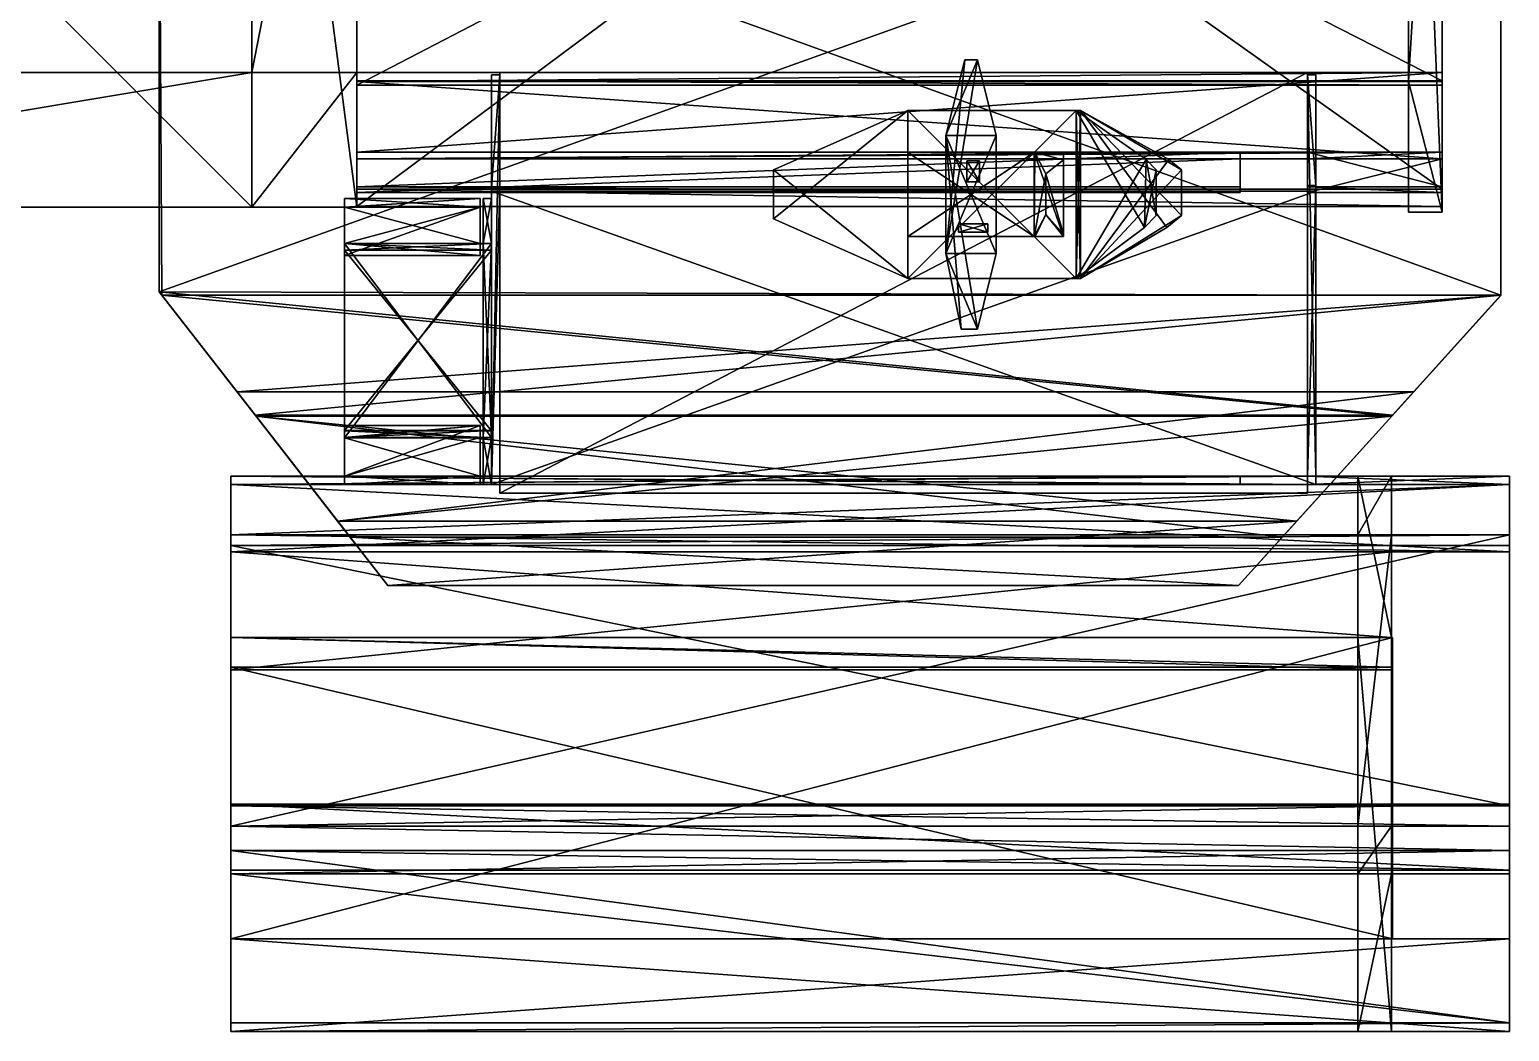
# Model space of a CAD drawing. Extents: x -3720 to 2816, y 1248 to 5888.
# Drawn here: x 1 to 2816, y 1248 to 3154 of the extents above; entities that cross this region are included whole.
import ezdxf

# ---------------------------------------------------------------- set-up
doc = ezdxf.new("R2010")
doc.units = 0

msp = doc.modelspace()

# ---------------------------------------------------------------- meshes
at = {"layer": 'OBJECT000', "color": 50}
mesh = msp.add_polyface(dxfattribs=at)
corners = [(424, 2816, -6400), (424, 4352, -6400), (424, 4096, -5760), (424, 3072, -5760), (624, 3072, -5760), (624, 4096, -5760), (624, 4352, -6400), (624, 2816, -6400)]
mesh.append_faces([[corners[k] for k in face] for face in [(1, 3, 0), (3, 5, 4), (1, 7, 6), (1, 5, 2), (0, 4, 7), (7, 5, 6)]], dxfattribs={"vtx0": -1})
mesh.append_faces([[corners[k] for k in face] for face in [(1, 2, 3), (3, 2, 5), (1, 0, 7), (1, 6, 5), (0, 3, 4), (7, 4, 5)]], dxfattribs={"vtx2": -1})
at = {"layer": 'OBJECT025', "color": 50}
mesh = msp.add_polyface(dxfattribs=at)
corners = [(424, 3072, -5760), (-728, 3072, -5760), (-728, 4096, -5760), (424, 4096, -5760), (424, 4352, -6400), (-1112, 4352, -6400), (-1112, 2816, -6400), (424, 2816, -6400)]
mesh.append_faces([[corners[k] for k in face] for face in [(1, 3, 0), (5, 7, 4), (4, 2, 5), (6, 0, 7), (5, 1, 6), (7, 3, 4)]], dxfattribs={"vtx0": -1})
mesh.append_faces([[corners[k] for k in face] for face in [(1, 2, 3), (5, 6, 7), (4, 3, 2), (6, 1, 0), (5, 2, 1), (7, 0, 3)]], dxfattribs={"vtx2": -1})
at = {"layer": 'OBJECT026', "color": 50}
mesh = msp.add_polyface(dxfattribs=at)
corners = [(2688, 2843.560547, -6320), (2432, 2843.560547, -6320), (2432, 2907.540527, -6155.459961), (2688, 2907.540527, -6155.459961), (2432, 2854.400146, -6320), (2688, 2854.400146, -6320), (2688, 2920.420166, -6154.939941), (2432, 2920.420166, -6154.939941)]
mesh.append_faces([[corners[k] for k in face] for face in [(1, 3, 0), (5, 7, 4), (2, 6, 3), (4, 0, 5), (5, 3, 6), (1, 7, 2)]], dxfattribs={"vtx0": -1})
mesh.append_faces([[corners[k] for k in face] for face in [(1, 2, 3), (5, 6, 7), (2, 7, 6), (4, 1, 0), (5, 0, 3), (1, 4, 7)]], dxfattribs={"vtx2": -1})
at = {"layer": 'OBJECT027', "color": 50}
mesh = msp.add_polyface(dxfattribs=at)
corners = [(880, 2288, -6304), (880, 2846, -6304), (2448, 2846, -6304), (2448, 2288, -6304), (880, 2846, -6320), (880, 2288, -6320), (2448, 2288, -6320), (2448, 2846, -6320)]
mesh.append_faces([[corners[k] for k in face] for face in [(1, 3, 0), (5, 7, 4), (4, 0, 5), (6, 2, 7), (5, 3, 6), (7, 1, 4)]], dxfattribs={"vtx0": -1})
mesh.append_faces([[corners[k] for k in face] for face in [(1, 2, 3), (5, 6, 7), (4, 1, 0), (6, 3, 2), (5, 0, 3), (7, 2, 1)]], dxfattribs={"vtx2": -1})
at = {"layer": 'OBJECT028', "color": 50}
mesh = msp.add_polyface(dxfattribs=at)
corners = [(624, 2907.540039, -6155.459961), (624, 3055.110107, -5776), (2688, 3055.110107, -5776), (2688, 2907.540039, -6155.459961), (624, 2920.419678, -6154.939941), (624, 3072, -5776), (2688, 3072, -5776), (2688, 2920.419678, -6154.939941)]
mesh.append_faces([[corners[k] for k in face] for face in [(1, 3, 0), (0, 5, 1), (1, 6, 2), (2, 7, 3), (4, 6, 5), (0, 7, 4)]], dxfattribs={"vtx0": -1})
mesh.append_faces([[corners[k] for k in face] for face in [(1, 2, 3), (0, 4, 5), (1, 5, 6), (2, 6, 7), (4, 7, 6), (0, 3, 7)]], dxfattribs={"vtx2": -1})
at = {"layer": 'OBJECT029', "color": 50}
mesh = msp.add_polyface(dxfattribs=at)
corners = [(2304, 2843.560547, -6320), (624, 2843.560547, -6320), (624, 2907.540527, -6155.459961), (2304, 2907.540527, -6155.459961), (624, 2854.399658, -6320), (624, 2920.419678, -6154.939941), (2304, 2854.400146, -6320), (2304, 2920.420166, -6154.939941)]
mesh.append_faces([[corners[k] for k in face] for face in [(1, 3, 0), (1, 5, 2), (4, 7, 5), (2, 7, 3), (4, 0, 6), (6, 3, 7)]], dxfattribs={"vtx0": -1})
mesh.append_faces([[corners[k] for k in face] for face in [(1, 2, 3), (1, 4, 5), (4, 6, 7), (2, 5, 7), (4, 1, 0), (6, 0, 3)]], dxfattribs={"vtx2": -1})
at = {"layer": 'OBJECT030', "color": 50}
mesh = msp.add_polyface(dxfattribs=at)
corners = [(2448, 2857.290039, -6304.439941), (2448, 2304, -6304.439941), (2448, 2304, -6044.609863), (2448, 3067.540039, -5767.140137), (2432, 2304, -6044.609375), (2432, 3067.540283, -5767.139648), (2432, 2304, -6304.439941), (2432, 2857.290039, -6304.439941)]
mesh.append_faces([[corners[k] for k in face] for face in [(1, 3, 0), (2, 5, 3), (1, 4, 2), (6, 0, 7), (4, 7, 5), (0, 5, 7)]], dxfattribs={"vtx0": -1})
mesh.append_faces([[corners[k] for k in face] for face in [(1, 2, 3), (2, 4, 5), (1, 6, 4), (6, 1, 0), (4, 6, 7), (0, 3, 5)]], dxfattribs={"vtx2": -1})
at = {"layer": 'OBJECT031', "color": 50}
mesh = msp.add_polyface(dxfattribs=at)
corners = [(2432, 2272, -6044.609863), (896, 2272, -6044.609863), (896, 3071.679932, -5765.689941), (2432, 3071.679932, -5765.689941), (896, 2272, -6049.959961), (2432, 2272, -6049.959961), (896, 3071.679932, -5775.560059), (2432, 3071.679932, -5775.560059)]
mesh.append_faces([[corners[k] for k in face] for face in [(1, 3, 0), (1, 5, 4), (2, 4, 6), (0, 7, 5), (3, 6, 7), (4, 7, 6)]], dxfattribs={"vtx0": -1})
mesh.append_faces([[corners[k] for k in face] for face in [(1, 2, 3), (1, 0, 5), (2, 1, 4), (0, 3, 7), (3, 2, 6), (4, 5, 7)]], dxfattribs={"vtx2": -1})
at = {"layer": 'OBJECT032', "color": 50}
mesh = msp.add_polyface(dxfattribs=at)
corners = [(880, 3067.539795, -5767.140625), (880, 2288, -6044.610352), (880, 2288, -6304.439941), (880, 2852.889893, -6304.439941), (896, 2288, -6044.610352), (896, 3067.539795, -5767.140625), (896, 2288, -6304.439941), (896, 2852.889893, -6304.439941)]
mesh.append_faces([[corners[k] for k in face] for face in [(1, 3, 0), (1, 5, 4), (2, 4, 6), (2, 7, 3), (6, 5, 7), (3, 5, 0)]], dxfattribs={"vtx0": -1})
mesh.append_faces([[corners[k] for k in face] for face in [(1, 2, 3), (1, 0, 5), (2, 1, 4), (2, 6, 7), (6, 4, 5), (3, 7, 5)]], dxfattribs={"vtx2": -1})
at = {"layer": 'OBJECT033', "color": 50}
mesh = msp.add_polyface(dxfattribs=at)
corners = [(600, 2734.251465, -6416), (600, 2390.810059, -6416), (880, 2390.810059, -6416), (880, 2734.251465, -6416), (600, 2377.75, -6400), (600, 2746.671387, -6400), (880, 2746.671387, -6400), (880, 2377.75, -6400)]
mesh.append_faces([[corners[k] for k in face] for face in [(1, 3, 0), (1, 5, 4), (3, 7, 6), (0, 6, 5), (2, 4, 7), (5, 7, 4)]], dxfattribs={"vtx0": -1})
mesh.append_faces([[corners[k] for k in face] for face in [(1, 2, 3), (1, 0, 5), (3, 2, 7), (0, 3, 6), (2, 1, 4), (5, 6, 7)]], dxfattribs={"vtx2": -1})
at = {"layer": 'OBJECT034', "color": 50}
mesh = msp.add_polyface(dxfattribs=at)
corners = [(858.461975, 2304.120117, -6309.750977), (858.461975, 2377.749023, -6400), (600, 2377.749023, -6400), (600, 2304.120117, -6309.750977), (600, 2400.830078, -6400), (858.461975, 2400.830078, -6400), (600, 2304.120117, -6288), (858.461975, 2304.120117, -6288)]
mesh.append_faces([[corners[k] for k in face] for face in [(1, 3, 0), (2, 5, 4), (3, 4, 6), (1, 7, 5), (0, 6, 7), (5, 6, 4)]], dxfattribs={"vtx0": -1})
mesh.append_faces([[corners[k] for k in face] for face in [(1, 2, 3), (2, 1, 5), (3, 2, 4), (1, 0, 7), (0, 3, 6), (5, 7, 6)]], dxfattribs={"vtx2": -1})
at = {"layer": 'OBJECT035', "color": 50}
mesh = msp.add_polyface(dxfattribs=at)
corners = [(600, 2304.120117, -6234.123047), (600, 2377.192383, -6144), (858.461975, 2377.192383, -6144), (858.461975, 2304.120117, -6234.123047), (600, 2400.230225, -6144), (858.461975, 2400.230225, -6144), (600, 2304.120117, -6256), (858.461975, 2304.120117, -6256)]
mesh.append_faces([[corners[k] for k in face] for face in [(1, 3, 0), (1, 5, 2), (0, 4, 1), (3, 5, 7), (0, 7, 6), (5, 6, 7)]], dxfattribs={"vtx0": -1})
mesh.append_faces([[corners[k] for k in face] for face in [(1, 2, 3), (1, 4, 5), (0, 6, 4), (3, 2, 5), (0, 3, 7), (5, 4, 6)]], dxfattribs={"vtx2": -1})
at = {"layer": 'OBJECT036', "color": 50}
mesh = msp.add_polyface(dxfattribs=at)
corners = [(600, 2390.170166, -6128), (600, 2734.251465, -6128), (880, 2734.251465, -6128), (880, 2390.170166, -6128), (600, 2746.671387, -6144), (600, 2377.200195, -6144), (880, 2377.200195, -6144), (880, 2746.671387, -6144)]
mesh.append_faces([[corners[k] for k in face] for face in [(1, 3, 0), (1, 5, 4), (3, 7, 6), (2, 4, 7), (0, 6, 5), (5, 7, 4)]], dxfattribs={"vtx0": -1})
mesh.append_faces([[corners[k] for k in face] for face in [(1, 2, 3), (1, 0, 5), (3, 2, 7), (2, 1, 4), (0, 3, 6), (5, 6, 7)]], dxfattribs={"vtx2": -1})
at = {"layer": 'OBJECT037', "color": 50}
mesh = msp.add_polyface(dxfattribs=at)
corners = [(858.461975, 2288, -6290), (600, 2288, -6290), (600, 2288, -6254), (858.461975, 2288, -6254), (858.461975, 2304.120117, -6234.12207), (600, 2304.120117, -6234.12207), (600, 2304.120117, -6309.753906), (858.461975, 2304.120117, -6309.753906)]
mesh.append_faces([[corners[k] for k in face] for face in [(1, 3, 0), (3, 5, 4), (1, 7, 6), (2, 6, 5), (0, 4, 7), (7, 5, 6)]], dxfattribs={"vtx0": -1})
mesh.append_faces([[corners[k] for k in face] for face in [(1, 2, 3), (3, 2, 5), (1, 0, 7), (2, 1, 6), (0, 3, 4), (7, 4, 5)]], dxfattribs={"vtx2": -1})
at = {"layer": 'OBJECT038', "color": 50}
mesh = msp.add_polyface(dxfattribs=at)
corners = [(600, 2815.879883, -6310.780762), (600, 2746.670654, -6400), (858.461975, 2746.670654, -6400), (858.461975, 2815.879883, -6310.780762), (600, 2723.929688, -6400), (858.461975, 2723.929688, -6400), (600, 2815.879883, -6288), (858.461975, 2815.879883, -6288)]
mesh.append_faces([[corners[k] for k in face] for face in [(1, 3, 0), (1, 5, 2), (1, 6, 4), (3, 5, 7), (0, 7, 6), (4, 7, 5)]], dxfattribs={"vtx0": -1})
mesh.append_faces([[corners[k] for k in face] for face in [(1, 2, 3), (1, 4, 5), (1, 0, 6), (3, 2, 5), (0, 3, 7), (4, 6, 7)]], dxfattribs={"vtx2": -1})
at = {"layer": 'OBJECT039', "color": 50}
mesh = msp.add_polyface(dxfattribs=at)
corners = [(600, 2832, -6290), (858.461975, 2832, -6290), (858.461975, 2832, -6254), (600, 2832, -6254), (600, 2815.879883, -6233.21875), (858.461975, 2815.879883, -6233.21875), (858.461975, 2815.879883, -6310.778809), (600, 2815.879883, -6310.778809)]
mesh.append_faces([[corners[k] for k in face] for face in [(1, 3, 0), (3, 5, 4), (1, 7, 6), (0, 4, 7), (2, 6, 5), (7, 5, 6)]], dxfattribs={"vtx0": -1})
mesh.append_faces([[corners[k] for k in face] for face in [(1, 2, 3), (3, 2, 5), (1, 0, 7), (0, 3, 4), (2, 1, 6), (7, 4, 5)]], dxfattribs={"vtx2": -1})
at = {"layer": 'OBJECT040', "color": 50}
mesh = msp.add_polyface(dxfattribs=at)
corners = [(858.461975, 2815.879883, -6233.216797), (858.461975, 2746.662598, -6144), (600, 2746.662598, -6144), (600, 2815.879883, -6233.216797), (600, 2723.919922, -6144), (858.461975, 2723.919922, -6144), (600, 2815.879883, -6256), (858.461975, 2815.879883, -6256)]
mesh.append_faces([[corners[k] for k in face] for face in [(1, 3, 0), (2, 5, 4), (3, 4, 6), (0, 5, 1), (0, 6, 7), (4, 7, 6)]], dxfattribs={"vtx0": -1})
mesh.append_faces([[corners[k] for k in face] for face in [(1, 2, 3), (2, 1, 5), (3, 2, 4), (0, 7, 5), (0, 3, 6), (4, 5, 7)]], dxfattribs={"vtx2": -1})
at = {"layer": 'OBJECT041', "color": 50}
mesh = msp.add_polyface(dxfattribs=at)
corners = [(880, 2832, -6254), (880, 2832, -6290), (880, 2746.669678, -6400), (880, 2377.75, -6400), (880, 2288, -6290), (880, 2288, -6254), (880, 2377.189941, -6144), (880, 2746.67041, -6144), (864, 2288, -6290), (864, 2288, -6254), (864, 2832, -6290), (864, 2832, -6254), (864, 2746.667725, -6144), (864, 2746.67041, -6400), (864, 2377.1875, -6144), (864, 2377.751465, -6400)]
mesh.append_faces([[corners[k] for k in face] for face in [(1, 7, 0), (4, 9, 5), (1, 11, 10), (0, 12, 11), (2, 10, 13), (5, 14, 6), (3, 8, 4), (7, 14, 12), (3, 13, 15), (8, 14, 9)]], dxfattribs={"vtx0": -1})
mesh.append_faces([[corners[k] for k in face] for face in [(1, 3, 4), (1, 4, 5), (1, 5, 6), (1, 6, 7), (8, 13, 10), (8, 10, 11), (8, 11, 12), (8, 12, 14)]], dxfattribs={"vtx0": -1, "vtx2": -1})
mesh.append_faces([[corners[k] for k in face] for face in [(1, 2, 3), (4, 8, 9), (1, 0, 11), (0, 7, 12), (2, 1, 10), (5, 9, 14), (3, 15, 8), (7, 6, 14), (3, 2, 13), (8, 15, 13)]], dxfattribs={"vtx2": -1})
at = {"layer": 'OBJECT042', "color": 50}
mesh = msp.add_polyface(dxfattribs=at)
corners = [(384, 1264, -6264.482422), (384, 1547.875854, -6021.938965), (2816, 1547.875854, -6021.938965), (2816, 1264, -6264.482422), (384, 1592.310059, -6003.379883), (2816, 1592.310059, -6003.379883), (384, 1264, -6272), (2816, 1264, -6272)]
mesh.append_faces([[corners[k] for k in face] for face in [(1, 3, 0), (1, 5, 2), (1, 6, 4), (3, 5, 7), (0, 7, 6), (4, 7, 5)]], dxfattribs={"vtx0": -1})
mesh.append_faces([[corners[k] for k in face] for face in [(1, 2, 3), (1, 4, 5), (1, 0, 6), (3, 2, 5), (0, 3, 7), (4, 6, 7)]], dxfattribs={"vtx2": -1})
at = {"layer": 'OBJECT043', "color": 50}
mesh = msp.add_polyface(dxfattribs=at)
corners = [(2816, 1248, -6400), (384, 1248, -6400), (384, 1248, -6278.148926), (2816, 1248, -6278.148926), (384, 1264, -6264.47998), (2816, 1264, -6264.47998), (384, 1264, -6400), (2816, 1264, -6400)]
mesh.append_faces([[corners[k] for k in face] for face in [(1, 3, 0), (2, 5, 3), (1, 7, 6), (1, 4, 2), (0, 5, 7), (7, 4, 6)]], dxfattribs={"vtx0": -1})
mesh.append_faces([[corners[k] for k in face] for face in [(1, 2, 3), (2, 4, 5), (1, 0, 7), (1, 6, 4), (0, 3, 5), (7, 5, 4)]], dxfattribs={"vtx2": -1})
at = {"layer": 'OBJECT044', "color": 50}
mesh = msp.add_polyface(dxfattribs=at)
corners = [(2593.560059, 1941, -6416), (384, 1941, -6416), (384, 1424, -6416), (2593.560059, 1424, -6416), (384, 1997.180664, -6400), (384, 1424, -6400), (2593.560059, 1997.181274, -6400), (2593.560059, 1424, -6400)]
mesh.append_faces([[corners[k] for k in face] for face in [(1, 3, 0), (1, 5, 2), (4, 0, 6), (5, 6, 7), (2, 7, 3), (0, 7, 6)]], dxfattribs={"vtx0": -1})
mesh.append_faces([[corners[k] for k in face] for face in [(1, 2, 3), (1, 4, 5), (4, 1, 0), (5, 4, 6), (2, 5, 7), (0, 3, 7)]], dxfattribs={"vtx2": -1})
at = {"layer": 'OBJECT045', "color": 50}
mesh = msp.add_polyface(dxfattribs=at)
corners = [(2592, 2160, -6353.630371), (384, 2160, -6353.630371), (384, 1997.182373, -6400), (2592, 1997.182373, -6400), (384, 1936, -6400), (2592, 1936, -6400), (384, 2160, -6338.910156), (2592, 2160, -6338.910645)]
mesh.append_faces([[corners[k] for k in face] for face in [(1, 3, 0), (2, 5, 3), (2, 6, 4), (4, 7, 5), (1, 7, 6), (3, 7, 0)]], dxfattribs={"vtx0": -1})
mesh.append_faces([[corners[k] for k in face] for face in [(1, 2, 3), (2, 4, 5), (2, 1, 6), (4, 6, 7), (1, 0, 7), (3, 5, 7)]], dxfattribs={"vtx2": -1})
at = {"layer": 'OBJECT046', "color": 50}
mesh = msp.add_polyface(dxfattribs=at)
corners = [(384, 2288, -6317.168945), (384, 2160, -6353.628906), (2816, 2160, -6353.628906), (2816, 2288, -6317.168945), (384, 2288, -6304), (384, 2160, -6338.910156), (2816, 2288, -6304), (2816, 2160, -6338.910156)]
mesh.append_faces([[corners[k] for k in face] for face in [(1, 3, 0), (0, 5, 1), (3, 7, 6), (0, 6, 4), (4, 7, 5), (2, 5, 7)]], dxfattribs={"vtx0": -1})
mesh.append_faces([[corners[k] for k in face] for face in [(1, 2, 3), (0, 4, 5), (3, 2, 7), (0, 3, 6), (4, 6, 7), (2, 1, 5)]], dxfattribs={"vtx2": -1})
at = {"layer": 'OBJECT047', "color": 50}
mesh = msp.add_polyface(dxfattribs=at)
corners = [(384, 2304, -6160), (384, 2304, -6312.618164), (2304, 2304, -6312.618164), (2304, 2304, -6160), (384, 2288, -6317.168945), (2304, 2288, -6317.168945), (384, 2288, -6160), (2304, 2288, -6160)]
mesh.append_faces([[corners[k] for k in face] for face in [(1, 3, 0), (1, 5, 2), (4, 0, 6), (5, 6, 7), (2, 7, 3), (6, 3, 7)]], dxfattribs={"vtx0": -1})
mesh.append_faces([[corners[k] for k in face] for face in [(1, 2, 3), (1, 4, 5), (4, 1, 0), (5, 4, 6), (2, 5, 7), (6, 0, 3)]], dxfattribs={"vtx2": -1})
at = {"layer": 'OBJECT048', "color": 50}
mesh = msp.add_polyface(dxfattribs=at)
corners = [(2448, 2304, -6160), (2448, 2304, -6071.378906), (384, 2304, -6071.378906), (384, 2304, -6160), (2448, 2288, -6058.851074), (384, 2288, -6058.851074), (384, 2288, -6160), (2448, 2288, -6160)]
mesh.append_faces([[corners[k] for k in face] for face in [(1, 3, 0), (5, 1, 4), (2, 6, 3), (5, 7, 6), (0, 4, 1), (3, 7, 0)]], dxfattribs={"vtx0": -1})
mesh.append_faces([[corners[k] for k in face] for face in [(1, 2, 3), (5, 2, 1), (2, 5, 6), (5, 4, 7), (0, 7, 4), (3, 6, 7)]], dxfattribs={"vtx2": -1})
at = {"layer": 'OBJECT049', "color": 50}
mesh = msp.add_polyface(dxfattribs=at)
corners = [(2816, 2192.431152, -5984), (384, 2192.431152, -5984), (384, 2288, -6058.849121), (2816, 2288, -6058.849121), (384, 2160, -5984), (2816, 2160, -5984), (384, 2288, -6080), (2816, 2288, -6080)]
mesh.append_faces([[corners[k] for k in face] for face in [(1, 3, 0), (1, 5, 4), (2, 4, 6), (0, 7, 5), (3, 6, 7), (4, 7, 6)]], dxfattribs={"vtx0": -1})
mesh.append_faces([[corners[k] for k in face] for face in [(1, 2, 3), (1, 0, 5), (2, 1, 4), (0, 3, 7), (3, 2, 6), (4, 5, 7)]], dxfattribs={"vtx2": -1})
at = {"layer": 'OBJECT050', "color": 50}
mesh = msp.add_polyface(dxfattribs=at)
corners = [(384, 1677, -5968), (384, 2172, -5968), (2816, 2172, -5968), (2816, 1677, -5968), (384, 2192.429688, -5984), (384, 1638.699463, -5984), (2816, 1638.699463, -5984), (2816, 2192.429688, -5984)]
mesh.append_faces([[corners[k] for k in face] for face in [(1, 3, 0), (1, 5, 4), (3, 7, 6), (1, 7, 2), (0, 6, 5), (5, 7, 4)]], dxfattribs={"vtx0": -1})
mesh.append_faces([[corners[k] for k in face] for face in [(1, 2, 3), (1, 0, 5), (3, 2, 7), (1, 4, 7), (0, 3, 6), (5, 6, 7)]], dxfattribs={"vtx2": -1})
at = {"layer": 'OBJECT051', "color": 50}
mesh = msp.add_polyface(dxfattribs=at)
corners = [(2592, 2304, -6071.378906), (2592, 2304, -6312.620117), (2592, 1997.18042, -6400), (2592, 1248, -6400), (2592, 1248, -6278.149902), (2592, 1547.869873, -6021.939941), (2592, 1638.699707, -5984), (2592, 2192.431152, -5984), (2528, 1248, -6400), (2528, 1248, -6278.149902), (2528, 2304, -6312.620117), (2528, 2304, -6071.378906), (2528, 2192.429443, -5984), (2528, 1997.179932, -6400), (2528, 1547.873169, -6021.938477), (2528, 1638.700684, -5984)]
mesh.append_faces([[corners[k] for k in face] for face in [(1, 7, 0), (3, 9, 4), (1, 11, 10), (0, 12, 11), (2, 10, 13), (5, 9, 14), (6, 14, 15), (7, 15, 12), (3, 13, 8), (8, 14, 9)]], dxfattribs={"vtx0": -1})
mesh.append_faces([[corners[k] for k in face] for face in [(1, 3, 4), (1, 4, 5), (1, 5, 6), (1, 6, 7), (8, 10, 11), (8, 11, 12), (8, 12, 15), (8, 15, 14)]], dxfattribs={"vtx0": -1, "vtx2": -1})
mesh.append_faces([[corners[k] for k in face] for face in [(1, 2, 3), (3, 8, 9), (1, 0, 11), (0, 7, 12), (2, 1, 10), (5, 4, 9), (6, 5, 14), (7, 6, 15), (3, 2, 13), (8, 13, 10)]], dxfattribs={"vtx2": -1})
at = {"layer": 'OBJECT052', "color": 50}
mesh = msp.add_polyface(dxfattribs=at)
corners = [(384, 1592.310059, -6003.379395), (384, 1638.69812, -5984), (2816, 1638.69812, -5984), (2816, 1592.310059, -6003.379395), (384, 1680, -5984), (2816, 1680, -5984), (384, 1554.780029, -6034.089844), (2816, 1554.780029, -6034.089844)]
mesh.append_faces([[corners[k] for k in face] for face in [(1, 3, 0), (1, 5, 2), (1, 6, 4), (3, 5, 7), (0, 7, 6), (4, 7, 5)]], dxfattribs={"vtx0": -1})
mesh.append_faces([[corners[k] for k in face] for face in [(1, 2, 3), (1, 4, 5), (1, 0, 6), (3, 2, 5), (0, 3, 7), (4, 6, 7)]], dxfattribs={"vtx2": -1})
at = {"layer": 'OBJECT053', "color": 50}
mesh = msp.add_polyface(dxfattribs=at)
corners = [(384, 1424, -6416), (384, 1248, -6416), (2816, 1248, -6416), (2816, 1424, -6416), (384, 1248, -6400), (384, 1424, -6400), (2816, 1248, -6400), (2816, 1424, -6400)]
mesh.append_faces([[corners[k] for k in face] for face in [(1, 3, 0), (1, 5, 4), (2, 7, 3), (2, 4, 6), (5, 6, 4), (0, 7, 5)]], dxfattribs={"vtx0": -1})
mesh.append_faces([[corners[k] for k in face] for face in [(1, 2, 3), (1, 0, 5), (2, 6, 7), (2, 1, 4), (5, 7, 6), (0, 3, 7)]], dxfattribs={"vtx2": -1})
at = {"layer": 'OBJECT054', "color": 50}
mesh = msp.add_polyface(dxfattribs=at)
corners = [(2432, 2304, -6312.620117), (2816, 2304, -6312.620117), (2816, 2304, -6071.378906), (2432, 2304, -6071.378906), (2816, 2288, -6058.851074), (2432, 2288, -6058.851074), (2432, 2288, -6317.168945), (2816, 2288, -6317.168945)]
mesh.append_faces([[corners[k] for k in face] for face in [(1, 3, 0), (2, 5, 3), (0, 7, 1), (1, 4, 2), (6, 4, 7), (0, 5, 6)]], dxfattribs={"vtx0": -1})
mesh.append_faces([[corners[k] for k in face] for face in [(1, 2, 3), (2, 4, 5), (0, 6, 7), (1, 7, 4), (6, 5, 4), (0, 3, 5)]], dxfattribs={"vtx2": -1})
at = {"layer": 'OBJECT083', "color": 50}
mesh = msp.add_polyface(dxfattribs=at)
corners = [(2688, 4112.890625, -5760), (2688, 4361.780273, -6400), (2688, 2806.219482, -6400), (2688, 3055.109619, -5760), (2624, 4361.778809, -6400), (2624, 4112.88916, -5760), (2624, 2806.220459, -6400), (2624, 3055.110596, -5760)]
mesh.append_faces([[corners[k] for k in face] for face in [(1, 3, 0), (1, 5, 4), (2, 7, 3), (0, 7, 5), (2, 4, 6), (5, 6, 4)]], dxfattribs={"vtx0": -1})
mesh.append_faces([[corners[k] for k in face] for face in [(1, 2, 3), (1, 0, 5), (2, 6, 7), (0, 3, 7), (2, 1, 4), (5, 7, 6)]], dxfattribs={"vtx2": -1})
at = {"layer": 'OBJECT084', "color": 50}
mesh = msp.add_polyface(dxfattribs=at)
corners = [(624, 3056, -5744), (624, 4109.330078, -5744), (2688, 4109.330078, -5744), (2688, 3056, -5744), (2688, 4120, -5776), (2688, 3048, -5776), (624, 3048, -5776), (624, 4120, -5776)]
mesh.append_faces([[corners[k] for k in face] for face in [(1, 3, 0), (5, 2, 4), (7, 0, 6), (6, 4, 7), (0, 5, 6), (2, 7, 4)]], dxfattribs={"vtx0": -1})
mesh.append_faces([[corners[k] for k in face] for face in [(1, 2, 3), (5, 3, 2), (7, 1, 0), (6, 5, 4), (0, 3, 5), (2, 1, 7)]], dxfattribs={"vtx2": -1})
at = {"layer": 'OBJECT085', "color": 50}
mesh = msp.add_polyface(dxfattribs=at)
corners = [(624, 4353.120117, -6400), (624, 2816.829346, -6400), (2688, 2816.829346, -6400), (2688, 4353.120117, -6400), (2688, 2850, -6320), (2688, 4318, -6320), (624, 4318, -6320), (624, 2850, -6320)]
mesh.append_faces([[corners[k] for k in face] for face in [(1, 3, 0), (2, 5, 3), (0, 7, 1), (6, 4, 7), (2, 7, 4), (0, 5, 6)]], dxfattribs={"vtx0": -1})
mesh.append_faces([[corners[k] for k in face] for face in [(1, 2, 3), (2, 4, 5), (0, 6, 7), (6, 5, 4), (2, 1, 7), (0, 3, 5)]], dxfattribs={"vtx2": -1})
at = {"layer": 'OBJECT094', "color": 50}
mesh = msp.add_polyface(dxfattribs=at)
corners = [(1992, 2680, -5328), (1672, 2680, -5328), (1416, 2793.330078, -5328), (1416, 2886.669922, -5328), (1672, 3000, -5328), (1992, 3000, -5328), (1992, 3000, -5432), (1672, 3000, -5432), (1416, 2886.669922, -5432), (1416, 2793.330078, -5432), (1672, 2680, -5432), (1992, 2680, -5432)]
mesh.append_faces([[corners[k] for k in face] for face in [(1, 5, 0), (7, 11, 6), (8, 2, 9), (6, 4, 7), (10, 0, 11), (9, 1, 10), (7, 3, 8), (11, 5, 6)]], dxfattribs={"vtx0": -1})
mesh.append_faces([[corners[k] for k in face] for face in [(1, 3, 4), (1, 4, 5), (7, 9, 10), (7, 10, 11)]], dxfattribs={"vtx0": -1, "vtx2": -1})
mesh.append_faces([[corners[k] for k in face] for face in [(1, 2, 3), (7, 8, 9), (8, 3, 2), (6, 5, 4), (10, 1, 0), (9, 2, 1), (7, 4, 3), (11, 0, 5)]], dxfattribs={"vtx2": -1})
at = {"layer": 'OBJECT095', "color": 50}
mesh = msp.add_polyface(dxfattribs=at)
corners = [(1744, 2728, -5256), (1744, 2952, -5256), (1780, 3096, -5256), (1804, 3096, -5256), (1840, 2952, -5256), (1840, 2728, -5256), (1804, 2584, -5256), (1773.449951, 2584, -5256), (1744, 2952, -5272), (1744, 2728, -5272), (1773.449951, 2584, -5272), (1804, 2584, -5272), (1840, 2728, -5272), (1840, 2952, -5272), (1804, 3096, -5272), (1780, 3096, -5272)]
mesh.append_faces([[corners[k] for k in face] for face in [(1, 7, 0), (9, 15, 8), (12, 4, 13), (8, 0, 9), (10, 6, 11), (14, 2, 15), (15, 1, 8), (13, 3, 14), (11, 5, 12), (9, 7, 10)]], dxfattribs={"vtx0": -1})
mesh.append_faces([[corners[k] for k in face] for face in [(1, 3, 4), (1, 4, 5), (1, 5, 6), (1, 6, 7), (9, 11, 12), (9, 12, 13), (9, 13, 14), (9, 14, 15)]], dxfattribs={"vtx0": -1, "vtx2": -1})
mesh.append_faces([[corners[k] for k in face] for face in [(1, 2, 3), (9, 10, 11), (12, 5, 4), (8, 1, 0), (10, 7, 6), (14, 3, 2), (15, 2, 1), (13, 4, 3), (11, 6, 5), (9, 0, 7)]], dxfattribs={"vtx2": -1})
at = {"layer": 'OBJECT096', "color": 50}
mesh = msp.add_polyface(dxfattribs=at)
corners = [(1768, 2768, -5248), (1768, 2784, -5248), (1824, 2784, -5248), (1824, 2768, -5248), (1768, 2784, -5256), (1768, 2768, -5256), (1824, 2768, -5256), (1824, 2784, -5256)]
mesh.append_faces([[corners[k] for k in face] for face in [(1, 3, 0), (5, 7, 4), (4, 0, 5), (6, 2, 7), (7, 1, 4), (5, 3, 6)]], dxfattribs={"vtx0": -1})
mesh.append_faces([[corners[k] for k in face] for face in [(1, 2, 3), (5, 6, 7), (4, 1, 0), (6, 3, 2), (7, 2, 1), (5, 0, 3)]], dxfattribs={"vtx2": -1})
at = {"layer": 'OBJECT097', "color": 50}
mesh = msp.add_polyface(dxfattribs=at)
corners = [(1784, 2864, -5248), (1784, 2904, -5248), (1808, 2904, -5248), (1808, 2864, -5248), (1784, 2904, -5256), (1784, 2864, -5256), (1808, 2864, -5256), (1808, 2904, -5256)]
mesh.append_faces([[corners[k] for k in face] for face in [(1, 3, 0), (5, 7, 4), (4, 0, 5), (6, 2, 7), (7, 1, 4), (5, 3, 6)]], dxfattribs={"vtx0": -1})
mesh.append_faces([[corners[k] for k in face] for face in [(1, 2, 3), (5, 6, 7), (4, 1, 0), (6, 3, 2), (7, 2, 1), (5, 0, 3)]], dxfattribs={"vtx2": -1})
at = {"layer": 'OBJECT098', "color": 50}
mesh = msp.add_polyface(dxfattribs=at)
corners = [(1992, 3000, -5368), (2125, 2906.67041, -5368), (2144, 2886.669922, -5368), (2144, 2800, -5368), (2122.257568, 2777.115723, -5368), (1992, 2680, -5368), (1992, 2680, -5432), (2122.257568, 2777.115723, -5432), (2144, 2800, -5432), (2144, 2886.669922, -5432), (2125, 2906.67041, -5432), (1992, 3000, -5432)]
mesh.append_faces([[corners[k] for k in face] for face in [(1, 5, 0), (7, 11, 6), (8, 2, 9), (6, 4, 7), (10, 0, 11), (7, 3, 8), (9, 1, 10), (11, 5, 6)]], dxfattribs={"vtx0": -1})
mesh.append_faces([[corners[k] for k in face] for face in [(1, 3, 4), (1, 4, 5), (7, 9, 10), (7, 10, 11)]], dxfattribs={"vtx0": -1, "vtx2": -1})
mesh.append_faces([[corners[k] for k in face] for face in [(1, 2, 3), (7, 8, 9), (8, 3, 2), (6, 5, 4), (10, 1, 0), (7, 4, 3), (9, 2, 1), (11, 0, 5)]], dxfattribs={"vtx2": -1})
at = {"layer": 'OBJECT099', "color": 50}
mesh = msp.add_polyface(dxfattribs=at)
corners = [(1992, 3000, -5328), (2000, 3000, -5328), (2168, 2906.670166, -5328), (2192, 2886.669922, -5328), (2192, 2800, -5328), (2164.563232, 2777.135742, -5328), (2000, 2680, -5328), (1992, 2680, -5328), (1992, 2680, -5368), (2000, 2680, -5368), (2164.563232, 2777.135742, -5368), (2192, 2800, -5368), (2192, 2886.669922, -5368), (2168, 2906.670166, -5368), (2000, 3000, -5368), (1992, 3000, -5368)]
mesh.append_faces([[corners[k] for k in face] for face in [(1, 7, 0), (9, 15, 8), (11, 3, 12), (14, 0, 15), (8, 6, 9), (9, 5, 10), (13, 1, 14), (10, 4, 11), (12, 2, 13), (15, 7, 8)]], dxfattribs={"vtx0": -1})
mesh.append_faces([[corners[k] for k in face] for face in [(1, 3, 4), (1, 4, 5), (1, 5, 6), (1, 6, 7), (9, 11, 12), (9, 12, 13), (9, 13, 14), (9, 14, 15)]], dxfattribs={"vtx0": -1, "vtx2": -1})
mesh.append_faces([[corners[k] for k in face] for face in [(1, 2, 3), (9, 10, 11), (11, 4, 3), (14, 1, 0), (8, 7, 6), (9, 6, 5), (13, 2, 1), (10, 5, 4), (12, 3, 2), (15, 0, 7)]], dxfattribs={"vtx2": -1})
at = {"layer": 'OBJECT100', "color": 50}
mesh = msp.add_polyface(dxfattribs=at)
corners = [(1914.199951, 2760, -5272), (1912, 2760, -5272), (1912, 2920, -5272), (1913.330078, 2920, -5272), (1934.399902, 2879.080078, -5272), (1934.399902, 2801.659912, -5272), (1968, 2920, -5328), (1912, 2920, -5328), (1912, 2760, -5328), (1968, 2760, -5328), (1968, 2920, -5327.490234), (1968, 2760, -5321.919922), (1968, 2764.267334, -5320), (1968, 2905.668213, -5320)]
mesh.append_faces([[corners[k] for k in face] for face in [(1, 5, 0), (7, 9, 6), (6, 2, 7), (8, 11, 9), (9, 10, 6), (4, 12, 5), (3, 13, 4), (5, 11, 0), (7, 1, 8)]], dxfattribs={"vtx0": -1})
mesh.append_faces([[corners[k] for k in face] for face in [(1, 3, 4), (1, 4, 5), (6, 3, 2), (8, 0, 11), (9, 12, 13), (9, 13, 10)]], dxfattribs={"vtx0": -1, "vtx2": -1})
mesh.append_faces([[corners[k] for k in face] for face in [(1, 2, 3), (7, 8, 9), (6, 10, 3), (8, 1, 0), (9, 11, 12), (4, 13, 12), (3, 10, 13), (5, 12, 11), (7, 2, 1)]], dxfattribs={"vtx2": -1})
at = {"layer": 'OBJECT101', "color": 50}
mesh = msp.add_polyface(dxfattribs=at)
corners = [(1912, 2760, -5272), (1672, 2760, -5272), (1672, 2920, -5272), (1912, 2920, -5272), (1912, 2920, -5328), (1672, 2920, -5328), (1672, 2760, -5328), (1912, 2760, -5328)]
mesh.append_faces([[corners[k] for k in face] for face in [(1, 3, 0), (5, 7, 4), (4, 2, 5), (6, 0, 7), (5, 1, 6), (7, 3, 4)]], dxfattribs={"vtx0": -1})
mesh.append_faces([[corners[k] for k in face] for face in [(1, 2, 3), (5, 6, 7), (4, 3, 2), (6, 1, 0), (5, 2, 1), (7, 0, 3)]], dxfattribs={"vtx2": -1})
at = {"layer": 'OBJECT102', "color": 50}
mesh = msp.add_polyface(dxfattribs=at)
corners = [(252.965927, 2648.690186, -5438), (2800, 2648.690186, -5438), (2800, 2648, -5438), (2633.929688, 2464.459717, -5438), (396.226196, 2464.459717, -5438), (2800, 2648, -5438.636719), (2411.658447, 2218.818604, -5650), (587.238159, 2218.818604, -5650), (432.040131, 2418.400635, -5650), (2592.243652, 2418.400635, -5650)]
mesh.append_faces([[corners[k] for k in face] for face in [(1, 5, 2)]])
mesh.append_faces([[corners[k] for k in face] for face in [(1, 4, 0), (3, 7, 4), (0, 5, 1), (6, 8, 7), (3, 9, 6), (4, 8, 0)]], dxfattribs={"vtx0": -1})
mesh.append_faces([[corners[k] for k in face] for face in [(1, 3, 4), (0, 9, 5), (3, 5, 9)]], dxfattribs={"vtx0": -1, "vtx2": -1})
mesh.append_faces([[corners[k] for k in face] for face in [(1, 2, 3), (3, 6, 7), (0, 8, 9), (6, 9, 8), (3, 2, 5), (4, 7, 8)]], dxfattribs={"vtx2": -1})
at = {"layer": 'OBJECT103', "color": 50}
mesh = msp.add_polyface(dxfattribs=at)
corners = [(2300.528809, 2096, -5756), (682.740356, 2096, -5756), (587.239685, 2218.817871, -5650), (2411.657715, 2218.817871, -5650), (2383.880127, 2188.121094, -5862), (611.110229, 2188.121094, -5862), (2592.239014, 2418.398682, -5650), (432.051544, 2418.398682, -5650)]
mesh.append_faces([[corners[k] for k in face] for face in [(1, 3, 0), (5, 0, 4), (7, 4, 6), (2, 6, 3), (0, 6, 4), (1, 7, 2)]], dxfattribs={"vtx0": -1})
mesh.append_faces([[corners[k] for k in face] for face in [(1, 2, 3), (5, 1, 0), (7, 5, 4), (2, 7, 6), (0, 3, 6), (1, 5, 7)]], dxfattribs={"vtx2": -1})
at = {"layer": 'OBJECT104', "color": 50}
mesh = msp.add_polyface(dxfattribs=at)
corners = [(248, 2655.080078, -5438), (248, 3569.840088, -5438), (2800, 3569.840088, -5438), (2800, 2648.688721, -5438), (252.970001, 2648.688721, -5438), (248, 2655.080078, -5597), (248, 3569.840088, -5597), (2800, 3569.840088, -5597), (2800, 2648, -5597), (2800, 2648, -5438.479004), (2593.819336, 2420.134277, -5597), (430.694794, 2420.134277, -5597)]
mesh.append_faces([[corners[k] for k in face] for face in [(9, 8, 10)]])
mesh.append_faces([[corners[k] for k in face] for face in [(1, 4, 0), (0, 6, 1), (8, 2, 7), (3, 11, 4), (5, 7, 6), (2, 6, 7), (0, 11, 5)]], dxfattribs={"vtx0": -1})
mesh.append_faces([[corners[k] for k in face] for face in [(1, 3, 4), (8, 3, 2), (3, 10, 11), (5, 10, 8), (5, 8, 7)]], dxfattribs={"vtx0": -1, "vtx2": -1})
mesh.append_faces([[corners[k] for k in face] for face in [(1, 2, 3), (0, 5, 6), (8, 9, 3), (3, 9, 10), (5, 11, 10), (2, 1, 6), (0, 4, 11)]], dxfattribs={"vtx2": -1})

doc.saveas('drawing.dxf')
